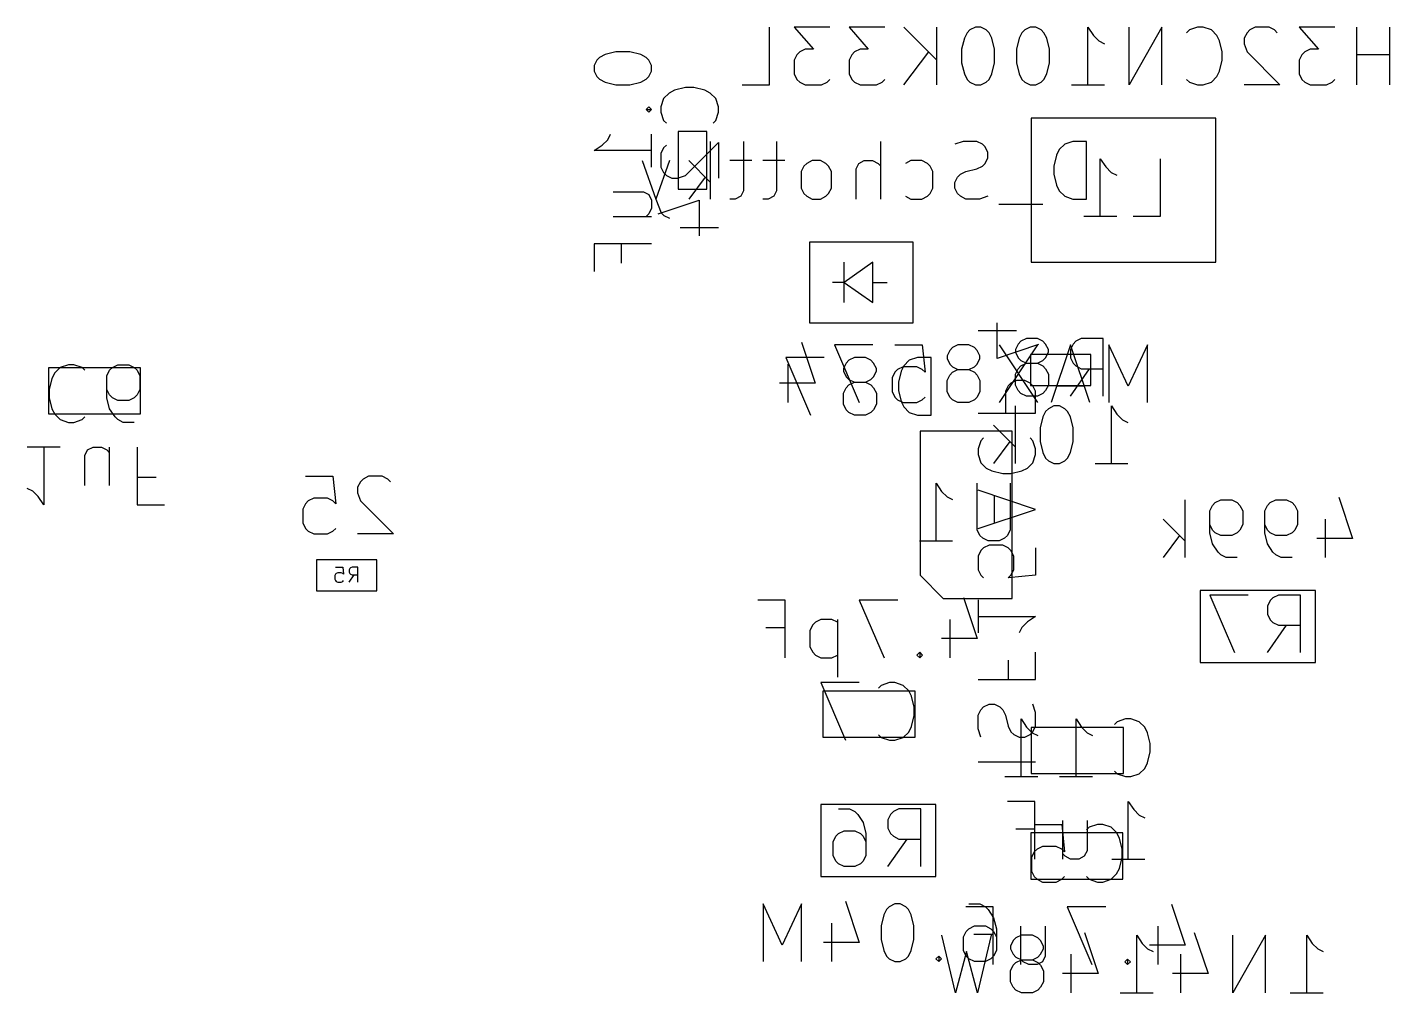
# Model space of a CAD drawing. Extents: x -29 to 358, y -109 to 38.
# Drawn here: x 316.46 to 340.1, y 16.36 to 33.11 of the extents above; entities that cross this region are included whole.
import ezdxf

# ---------------------------------------------------------------- set-up
doc = ezdxf.new("R2010")
doc.units = 0
doc.layers.add('BLACK', color=7, linetype='CONTINUOUS')

msp = doc.modelspace()

# ---------------------------------------------------------------- linework, layer by layer
at = {"layer": 'BLACK', "linetype": 'CONTINUOUS'}
for p, q in [((329.337, 32.1076), (329.337, 33.1076)), ((330.385, 33.1076), (329.766, 33.1076)), ((329.766, 33.1076), (330.099, 32.7267)), ((331.337, 33.1076), (330.718, 33.1076)), ((330.718, 33.1076), (331.051, 32.7267)), ((331.67, 33.1076), (332.242, 32.5362)), ((332.242, 32.1076), (332.242, 33.1076)), ((332.909, 33.1076), (332.813, 33.06)), ((333.004, 33.1076), (332.909, 33.1076)), ((333.099, 33.06), (333.004, 33.1076)), ((333.861, 33.1076), (333.766, 33.06)), ((333.956, 33.1076), (333.861, 33.1076)), ((334.051, 33.06), (333.956, 33.1076)), ((334.861, 32.1076), (334.861, 33.1076)), ((334.861, 33.1076), (334.956, 32.9648)), ((336.147, 33.1076), (335.575, 32.1076)), ((335.575, 32.1076), (335.575, 33.1076)), ((336.147, 32.1076), (336.147, 33.1076)), ((336.766, 33.1076), (336.623, 33.06)), ((336.861, 33.1076), (336.766, 33.1076)), ((337.004, 33.06), (336.861, 33.1076)), ((337.766, 33.1076), (337.67, 33.06)), ((338.004, 33.1076), (337.766, 33.1076)), ((338.099, 33.06), (338.004, 33.1076)), ((339.147, 33.1076), (338.528, 33.1076)), ((338.528, 33.1076), (338.861, 32.7267)), ((339.528, 32.1076), (339.528, 33.1076)), ((340.099, 32.1076), (340.099, 33.1076)), ((332.718, 32.9171), (332.67, 32.7267)), ((332.766, 33.0124), (332.718, 32.9171)), ((332.813, 33.06), (332.766, 33.0124)), ((333.147, 33.0124), (333.099, 33.06)), ((333.194, 32.9171), (333.147, 33.0124)), ((333.242, 32.7267), (333.194, 32.9171)), ((333.67, 32.9171), (333.623, 32.7267)), ((333.718, 33.0124), (333.67, 32.9171)), ((333.766, 33.06), (333.718, 33.0124)), ((334.099, 33.0124), (334.051, 33.06)), ((334.147, 32.9171), (334.099, 33.0124)), ((334.194, 32.7267), (334.147, 32.9171)), ((334.956, 32.9648), (335.051, 32.8695)), ((335.051, 32.8695), (335.147, 32.8219)), ((336.623, 33.06), (336.575, 33.0124)), ((337.099, 32.9648), (337.004, 33.06)), ((337.147, 32.8695), (337.099, 32.9648)), ((337.194, 32.679), (337.147, 32.8695)), ((337.623, 33.0124), (337.575, 32.9171)), ((337.575, 32.9171), (337.575, 32.8219)), ((337.67, 33.06), (337.623, 33.0124)), ((338.147, 33.0124), (338.099, 33.06)), ((326.483, 32.6333), (326.388, 32.5857)), ((326.673, 32.681), (326.483, 32.6333)), ((326.911, 32.681), (326.673, 32.681)), ((327.102, 32.6333), (326.911, 32.681)), ((327.197, 32.5857), (327.102, 32.6333)), ((329.813, 32.6314), (329.766, 32.5362)), ((329.861, 32.679), (329.813, 32.6314)), ((329.956, 32.7267), (329.861, 32.679)), ((330.099, 32.7267), (329.956, 32.7267)), ((330.766, 32.6314), (330.718, 32.5362)), ((330.813, 32.679), (330.766, 32.6314)), ((330.909, 32.7267), (330.813, 32.679)), ((331.051, 32.7267), (330.909, 32.7267)), ((331.67, 32.1076), (332.099, 32.679)), ((332.67, 32.7267), (332.67, 32.4886)), ((333.242, 32.4886), (333.242, 32.7267)), ((333.623, 32.7267), (333.623, 32.4886)), ((334.194, 32.4886), (334.194, 32.7267)), ((337.194, 32.5362), (337.194, 32.679)), ((337.575, 32.8219), (337.623, 32.679)), ((337.623, 32.679), (338.194, 32.1076)), ((338.575, 32.6314), (338.528, 32.5362)), ((338.623, 32.679), (338.575, 32.6314)), ((338.718, 32.7267), (338.623, 32.679)), ((338.861, 32.7267), (338.718, 32.7267)), ((340.099, 32.6314), (339.528, 32.6314)), ((326.34, 32.5381), (326.292, 32.4429)), ((326.292, 32.4429), (326.292, 32.3476)), ((326.388, 32.5857), (326.34, 32.5381)), ((327.245, 32.5381), (327.197, 32.5857)), ((327.292, 32.4429), (327.245, 32.5381)), ((327.292, 32.3476), (327.292, 32.4429)), ((329.766, 32.5362), (329.766, 32.2981)), ((330.718, 32.5362), (330.718, 32.2981)), ((332.67, 32.4886), (332.718, 32.2981)), ((333.194, 32.2981), (333.242, 32.4886)), ((333.623, 32.4886), (333.67, 32.2981)), ((334.147, 32.2981), (334.194, 32.4886)), ((337.147, 32.3457), (337.194, 32.5362)), ((338.528, 32.5362), (338.528, 32.2981)), ((326.292, 32.3476), (326.34, 32.2524)), ((326.34, 32.2524), (326.388, 32.2048)), ((326.388, 32.2048), (326.483, 32.1571)), ((326.483, 32.1571), (326.673, 32.1095)), ((326.911, 32.1095), (327.102, 32.1571)), ((327.102, 32.1571), (327.197, 32.2048)), ((327.197, 32.2048), (327.245, 32.2524)), ((327.245, 32.2524), (327.292, 32.3476)), ((329.766, 32.2981), (329.813, 32.2029)), ((329.813, 32.2029), (329.861, 32.1552)), ((329.861, 32.1552), (329.956, 32.1076)), ((330.242, 32.1076), (330.337, 32.1552)), ((330.337, 32.1552), (330.385, 32.2029)), ((330.718, 32.2981), (330.766, 32.2029)), ((330.766, 32.2029), (330.813, 32.1552)), ((330.813, 32.1552), (330.909, 32.1076)), ((331.194, 32.1076), (331.29, 32.1552)), ((331.29, 32.1552), (331.337, 32.2029)), ((332.718, 32.2981), (332.766, 32.2029)), ((332.766, 32.2029), (332.813, 32.1552)), ((332.813, 32.1552), (332.909, 32.1076)), ((333.004, 32.1076), (333.099, 32.1552)), ((333.099, 32.1552), (333.147, 32.2029)), ((333.147, 32.2029), (333.194, 32.2981)), ((333.67, 32.2981), (333.718, 32.2029)), ((333.718, 32.2029), (333.766, 32.1552)), ((333.766, 32.1552), (333.861, 32.1076)), ((333.956, 32.1076), (334.051, 32.1552)), ((334.051, 32.1552), (334.099, 32.2029)), ((334.099, 32.2029), (334.147, 32.2981)), ((336.575, 32.2029), (336.623, 32.1552)), ((336.623, 32.1552), (336.766, 32.1076)), ((336.861, 32.1076), (337.004, 32.1552)), ((337.004, 32.1552), (337.099, 32.2505)), ((337.099, 32.2505), (337.147, 32.3457)), ((338.528, 32.2981), (338.575, 32.2029)), ((338.575, 32.2029), (338.623, 32.1552)), ((338.623, 32.1552), (338.718, 32.1076)), ((339.004, 32.1076), (339.099, 32.1552)), ((339.099, 32.1552), (339.147, 32.2029)), ((326.673, 32.1095), (326.911, 32.1095)), ((327.595, 31.9667), (327.5, 31.8714)), ((327.69, 32.0143), (327.595, 31.9667)), ((327.881, 32.0619), (327.69, 32.0143)), ((328.024, 32.0619), (327.881, 32.0619)), ((328.214, 32.0143), (328.024, 32.0619)), ((328.31, 31.9667), (328.214, 32.0143)), ((328.405, 31.8714), (328.31, 31.9667)), ((328.861, 32.1076), (329.337, 32.1076)), ((329.956, 32.1076), (330.242, 32.1076)), ((330.909, 32.1076), (331.194, 32.1076)), ((332.909, 32.1076), (333.004, 32.1076)), ((333.861, 32.1076), (333.956, 32.1076)), ((334.575, 32.1076), (335.147, 32.1076)), ((336.766, 32.1076), (336.861, 32.1076)), ((338.194, 32.1076), (337.575, 32.1076)), ((338.718, 32.1076), (339.004, 32.1076)), ((327.245, 31.7286), (327.197, 31.681)), ((327.197, 31.681), (327.245, 31.6333)), ((327.197, 31.681), (327.292, 31.681)), ((327.292, 31.681), (327.245, 31.7286)), ((327.245, 31.6333), (327.292, 31.681)), ((327.5, 31.8714), (327.452, 31.7286)), ((327.452, 31.7286), (327.452, 31.6333)), ((328.452, 31.7286), (328.405, 31.8714)), ((328.452, 31.6333), (328.452, 31.7286)), ((327.452, 31.6333), (327.5, 31.4905)), ((327.5, 31.4905), (327.548, 31.4429)), ((328.357, 31.4429), (328.405, 31.4905)), ((328.405, 31.4905), (328.452, 31.6333)), ((337.08, 31.53), (333.88, 31.53)), ((333.88, 31.53), (333.88, 29.03)), ((337.08, 29.03), (337.08, 31.53)), ((326.53, 31.1571), (326.578, 31.2524)), ((327.292, 30.681), (327.292, 31.2524)), ((328.25, 31.3), (327.75, 31.3)), ((327.75, 31.3), (327.75, 30.3)), ((328.25, 30.3), (328.25, 31.3)), ((326.292, 30.9667), (326.435, 31.0619)), ((326.435, 31.0619), (326.53, 31.1571)), ((327.5, 31.0143), (327.452, 30.919)), ((327.548, 31.0619), (327.5, 31.0143)), ((327.881, 30.5381), (328.452, 31.1095)), ((328.316, 30.1276), (328.316, 31.1276)), ((328.452, 31.1095), (328.452, 30.4905)), ((328.887, 31.1276), (328.887, 30.2705)), ((329.459, 31.1276), (329.459, 30.2705)), ((331.268, 30.1276), (331.268, 31.1276)), ((332.697, 31.1276), (332.554, 31.08)), ((332.935, 31.1276), (332.697, 31.1276)), ((333.03, 31.08), (332.935, 31.1276)), ((333.078, 31.0324), (333.03, 31.08)), ((333.125, 30.9371), (333.078, 31.0324)), ((334.363, 30.9848), (334.316, 30.8895)), ((334.459, 31.08), (334.363, 30.9848)), ((334.601, 31.1276), (334.459, 31.08)), ((334.84, 31.1276), (334.601, 31.1276)), ((334.84, 30.1276), (334.84, 31.1276)), ((327.292, 30.9667), (326.292, 30.9667)), ((327.125, 30.7943), (327.363, 30.1276)), ((327.601, 30.7943), (327.363, 30.1276)), ((327.452, 30.919), (327.452, 30.681)), ((327.935, 30.7943), (328.316, 30.4133)), ((329.03, 30.7943), (328.649, 30.7943)), ((329.601, 30.7943), (329.22, 30.7943)), ((329.982, 30.7467), (329.935, 30.699)), ((330.078, 30.7943), (329.982, 30.7467)), ((330.22, 30.7943), (330.078, 30.7943)), ((330.316, 30.7467), (330.22, 30.7943)), ((330.363, 30.699), (330.316, 30.7467)), ((330.84, 30.6514), (330.887, 30.7467)), ((330.887, 30.7467), (330.982, 30.7943)), ((330.982, 30.7943), (331.125, 30.7943)), ((331.125, 30.7943), (331.22, 30.7467)), ((331.22, 30.7467), (331.268, 30.699)), ((331.792, 30.7943), (331.697, 30.7467)), ((331.982, 30.7943), (331.792, 30.7943)), ((332.078, 30.7467), (331.982, 30.7943)), ((332.125, 30.699), (332.078, 30.7467)), ((333.03, 30.699), (333.078, 30.7467)), ((333.078, 30.7467), (333.125, 30.8419)), ((333.125, 30.8419), (333.125, 30.9371)), ((334.316, 30.8895), (334.268, 30.699)), ((335.075, 29.8276), (335.075, 30.8276)), ((335.075, 30.8276), (335.17, 30.6848)), ((336.123, 29.8276), (336.123, 30.8276)), ((327.452, 30.681), (327.5, 30.5857)), ((327.5, 30.5857), (327.548, 30.5381)), ((327.548, 30.5381), (327.643, 30.4905)), ((327.738, 30.4905), (327.881, 30.5381)), ((328.22, 30.5086), (327.935, 30.1276)), ((329.935, 30.699), (329.887, 30.6038)), ((329.887, 30.6038), (329.887, 30.3181)), ((330.411, 30.6038), (330.363, 30.699)), ((330.411, 30.3181), (330.411, 30.6038)), ((330.84, 30.1276), (330.84, 30.6514)), ((332.173, 30.6038), (332.125, 30.699)), ((332.173, 30.3181), (332.173, 30.6038)), ((332.554, 30.4133), (332.601, 30.5086)), ((332.601, 30.5086), (332.649, 30.5562)), ((332.649, 30.5562), (332.744, 30.6038)), ((332.744, 30.6038), (332.935, 30.6514)), ((332.935, 30.6514), (333.03, 30.699)), ((334.268, 30.699), (334.268, 30.5562)), ((334.268, 30.5562), (334.316, 30.3657)), ((335.17, 30.6848), (335.266, 30.5895)), ((335.266, 30.5895), (335.361, 30.5419)), ((327.643, 30.4905), (327.738, 30.4905)), ((327.75, 30.3), (328.25, 30.3)), ((328.887, 30.2705), (328.84, 30.1752)), ((329.459, 30.2705), (329.411, 30.1752)), ((329.887, 30.3181), (329.935, 30.2229)), ((330.363, 30.2229), (330.411, 30.3181)), ((332.125, 30.2229), (332.173, 30.3181)), ((332.554, 30.3181), (332.554, 30.4133)), ((332.601, 30.2229), (332.554, 30.3181)), ((334.316, 30.3657), (334.363, 30.2705)), ((334.363, 30.2705), (334.459, 30.1752)), ((326.626, 30.2524), (327.15, 30.2524)), ((327.15, 30.2524), (327.245, 30.2048)), ((327.245, 30.2048), (327.292, 30.1095)), ((327.292, 30.1095), (327.292, 29.9667)), ((327.363, 30.1276), (327.459, 29.8895)), ((327.405, 29.8714), (328.119, 30.1095)), ((328.119, 30.1095), (328.119, 29.4905)), ((328.744, 30.1276), (328.649, 30.1276)), ((328.84, 30.1752), (328.744, 30.1276)), ((329.316, 30.1276), (329.22, 30.1276)), ((329.411, 30.1752), (329.316, 30.1276)), ((329.935, 30.2229), (329.982, 30.1752)), ((329.982, 30.1752), (330.078, 30.1276)), ((330.078, 30.1276), (330.22, 30.1276)), ((330.22, 30.1276), (330.316, 30.1752)), ((330.316, 30.1752), (330.363, 30.2229)), ((331.697, 30.1752), (331.792, 30.1276)), ((331.792, 30.1276), (331.982, 30.1276)), ((331.982, 30.1276), (332.078, 30.1752)), ((332.078, 30.1752), (332.125, 30.2229)), ((332.649, 30.1752), (332.601, 30.2229)), ((332.744, 30.1276), (332.649, 30.1752)), ((332.982, 30.1276), (332.744, 30.1276)), ((333.125, 30.1752), (332.982, 30.1276)), ((334.078, 30.0324), (333.316, 30.0324)), ((334.459, 30.1752), (334.601, 30.1276)), ((334.601, 30.1276), (334.84, 30.1276)), ((326.626, 29.8238), (327.292, 29.8238)), ((327.245, 29.8714), (327.197, 29.8238)), ((327.292, 29.9667), (327.245, 29.8714)), ((327.459, 29.8895), (327.506, 29.8419)), ((327.506, 29.8419), (327.601, 29.7943)), ((334.79, 29.8276), (335.361, 29.8276)), ((335.647, 29.8276), (336.123, 29.8276)), ((327.786, 29.6333), (328.452, 29.6333)), ((327.292, 29.3476), (326.292, 29.3476)), ((326.292, 29.3476), (326.292, 28.8714)), ((326.769, 29.0143), (326.769, 29.3476)), ((331.83, 29.38), (330.03, 29.38)), ((330.03, 29.38), (330.03, 27.98)), ((331.83, 27.98), (331.83, 29.38)), ((331.13, 29.03), (330.63, 28.68)), ((330.63, 28.33), (330.63, 29.03)), ((331.13, 28.33), (331.13, 29.03)), ((333.88, 29.03), (337.08, 29.03)), ((330.63, 28.68), (330.43, 28.68)), ((330.63, 28.68), (331.13, 28.33)), ((331.13, 28.68), (331.38, 28.68)), ((330.03, 27.98), (331.83, 27.98)), ((333.288, 27.3631), (333.288, 27.9821)), ((333.622, 27.8393), (332.955, 27.8393)), ((333.7, 27.66), (333.652, 27.6124)), ((333.795, 27.7076), (333.7, 27.66)), ((333.985, 27.7076), (333.795, 27.7076)), ((334.08, 27.66), (333.985, 27.7076)), ((334.128, 27.6124), (334.08, 27.66)), ((334.652, 27.66), (334.604, 27.6124)), ((334.747, 27.7076), (334.652, 27.66)), ((335.128, 27.7076), (334.747, 27.7076)), ((335.128, 26.7076), (335.128, 27.7076)), ((329.893, 27.6452), (330.131, 26.931)), ((331.131, 27.5976), (330.464, 27.5976)), ((330.464, 27.5976), (330.893, 26.5976)), ((331.512, 27.5976), (331.988, 27.5976)), ((331.988, 27.5976), (332.036, 27.1214)), ((332.464, 27.5024), (332.417, 27.4071)), ((332.512, 27.55), (332.464, 27.5024)), ((332.607, 27.5976), (332.512, 27.55)), ((332.798, 27.5976), (332.607, 27.5976)), ((332.893, 27.55), (332.798, 27.5976)), ((332.94, 27.5024), (332.893, 27.55)), ((332.988, 27.4071), (332.94, 27.5024)), ((334.003, 27.6012), (333.288, 27.3631)), ((333.988, 27.5976), (333.321, 26.5976)), ((333.321, 27.5976), (333.988, 26.5976)), ((333.652, 27.6124), (333.604, 27.5171)), ((333.604, 27.5171), (333.604, 27.4695)), ((333.604, 27.4695), (333.652, 27.3743)), ((333.865, 27.43), (333.865, 26.89)), ((334.915, 27.43), (333.865, 27.43)), ((334.176, 27.5171), (334.128, 27.6124)), ((334.128, 27.3743), (334.176, 27.4695)), ((334.176, 27.4695), (334.176, 27.5171)), ((334.56, 27.5976), (334.226, 26.5976)), ((334.604, 27.6124), (334.557, 27.5171)), ((334.557, 27.5171), (334.557, 27.3743)), ((334.893, 26.5976), (334.56, 27.5976)), ((334.915, 26.89), (334.915, 27.43)), ((335.56, 26.8833), (335.226, 27.5976)), ((335.226, 27.5976), (335.226, 26.5976)), ((335.893, 27.5976), (335.56, 26.8833)), ((335.893, 26.5976), (335.893, 27.5976)), ((318.425, 27.2), (316.825, 27.2)), ((316.825, 27.2), (316.825, 26.4)), ((317.03, 27.2048), (316.935, 27.1095)), ((317.173, 27.2524), (317.03, 27.2048)), ((317.268, 27.2524), (317.173, 27.2524)), ((317.411, 27.2048), (317.268, 27.2524)), ((317.458, 27.1571), (317.411, 27.2048)), ((317.887, 27.1571), (317.935, 27.2048)), ((317.935, 27.2048), (318.03, 27.2524)), ((318.03, 27.2524), (318.22, 27.2524)), ((318.22, 27.2524), (318.315, 27.2048)), ((318.315, 27.2048), (318.363, 27.1571)), ((318.425, 26.4), (318.425, 27.2)), ((330.287, 27.3776), (329.62, 27.3776)), ((329.62, 27.3776), (330.049, 26.3776)), ((329.655, 27.2643), (329.655, 26.5976)), ((330.668, 27.2824), (330.62, 27.1871)), ((330.716, 27.33), (330.668, 27.2824)), ((330.811, 27.3776), (330.716, 27.33)), ((331.001, 27.3776), (330.811, 27.3776)), ((331.097, 27.33), (331.001, 27.3776)), ((331.144, 27.2824), (331.097, 27.33)), ((331.192, 27.1871), (331.144, 27.2824)), ((331.655, 27.2167), (331.56, 27.169)), ((331.668, 27.2348), (331.62, 27.1395)), ((331.893, 27.2167), (331.655, 27.2167)), ((331.763, 27.33), (331.668, 27.2348)), ((331.906, 27.3776), (331.763, 27.33)), ((331.988, 27.169), (331.893, 27.2167)), ((332.144, 27.3776), (331.906, 27.3776)), ((332.144, 26.3776), (332.144, 27.3776)), ((332.417, 27.4071), (332.417, 27.3595)), ((332.417, 27.3595), (332.464, 27.2643)), ((332.464, 27.2643), (332.512, 27.2167)), ((332.512, 27.2167), (332.607, 27.169)), ((332.798, 27.169), (332.893, 27.2167)), ((332.893, 27.2167), (332.94, 27.2643)), ((332.94, 27.2643), (332.988, 27.3595)), ((332.988, 27.3595), (332.988, 27.4071)), ((333.652, 27.3743), (333.7, 27.3267)), ((333.652, 27.1838), (333.7, 27.2314)), ((333.7, 27.3267), (333.795, 27.279)), ((333.7, 27.2314), (333.795, 27.279)), ((333.795, 27.279), (333.985, 27.279)), ((333.985, 27.279), (334.08, 27.3267)), ((333.985, 27.279), (334.08, 27.2314)), ((334.08, 27.3267), (334.128, 27.3743)), ((334.08, 27.2314), (334.128, 27.1838)), ((334.557, 27.3743), (334.604, 27.279)), ((334.604, 27.279), (334.652, 27.2314)), ((334.652, 27.2314), (334.747, 27.1838)), ((316.887, 27.0143), (316.839, 26.8238)), ((316.935, 27.1095), (316.887, 27.0143)), ((317.839, 27.0619), (317.887, 27.1571)), ((317.839, 26.681), (317.839, 27.0619)), ((318.363, 27.1571), (318.411, 27.0619)), ((318.411, 27.0619), (318.411, 26.8238)), ((330.62, 27.1871), (330.62, 27.1395)), ((330.62, 27.1395), (330.668, 27.0443)), ((330.668, 27.0443), (330.716, 26.9967)), ((330.716, 26.9967), (330.811, 26.949)), ((331.001, 26.949), (331.097, 26.9967)), ((331.097, 26.9967), (331.144, 27.0443)), ((331.144, 27.0443), (331.192, 27.1395)), ((331.192, 27.1395), (331.192, 27.1871)), ((331.512, 27.1214), (331.464, 27.0262)), ((331.464, 27.0262), (331.464, 26.7881)), ((331.56, 27.169), (331.512, 27.1214)), ((331.62, 27.1395), (331.573, 26.949)), ((332.036, 27.1214), (331.988, 27.169)), ((332.417, 26.9786), (332.464, 27.0738)), ((332.417, 26.7881), (332.417, 26.9786)), ((332.464, 27.0738), (332.512, 27.1214)), ((332.512, 27.1214), (332.607, 27.169)), ((332.607, 27.169), (332.798, 27.169)), ((332.798, 27.169), (332.893, 27.1214)), ((332.893, 27.1214), (332.94, 27.0738)), ((332.94, 27.0738), (332.988, 26.9786)), ((332.988, 26.9786), (332.988, 26.7881)), ((333.622, 26.9821), (333.527, 26.9345)), ((333.604, 27.0886), (333.652, 27.1838)), ((333.604, 26.8981), (333.604, 27.0886)), ((333.765, 26.9821), (333.622, 26.9821)), ((333.86, 26.9345), (333.765, 26.9821)), ((334.128, 27.1838), (334.176, 27.0886)), ((334.176, 27.0886), (334.176, 26.8981)), ((334.557, 26.7076), (334.89, 27.1838)), ((334.747, 27.1838), (335.128, 27.1838)), ((316.839, 26.8238), (316.839, 26.681)), ((317.887, 26.7286), (317.839, 26.8238)), ((317.935, 26.681), (317.887, 26.7286)), ((318.363, 26.7286), (318.315, 26.681)), ((318.411, 26.8238), (318.363, 26.7286)), ((330.131, 26.931), (329.512, 26.931)), ((330.62, 26.7586), (330.668, 26.8538)), ((330.62, 26.5681), (330.62, 26.7586)), ((330.668, 26.8538), (330.716, 26.9014)), ((330.716, 26.9014), (330.811, 26.949)), ((330.811, 26.949), (331.001, 26.949)), ((331.001, 26.949), (331.097, 26.9014)), ((331.097, 26.9014), (331.144, 26.8538)), ((331.144, 26.8538), (331.192, 26.7586)), ((331.192, 26.7586), (331.192, 26.5681)), ((331.464, 26.7881), (331.512, 26.6929)), ((331.573, 26.949), (331.573, 26.8062)), ((331.573, 26.8062), (331.62, 26.6157)), ((332.464, 26.6929), (332.417, 26.7881)), ((332.988, 26.7881), (332.94, 26.6929)), ((333.479, 26.8869), (333.431, 26.7917)), ((333.431, 26.7917), (333.431, 26.4107)), ((333.527, 26.9345), (333.479, 26.8869)), ((333.652, 26.8029), (333.604, 26.8981)), ((333.7, 26.7552), (333.652, 26.8029)), ((333.795, 26.7076), (333.7, 26.7552)), ((333.907, 26.8869), (333.86, 26.9345)), ((333.865, 26.89), (334.915, 26.89)), ((333.955, 26.7917), (333.907, 26.8869)), ((333.955, 26.4107), (333.955, 26.7917)), ((334.08, 26.7552), (333.985, 26.7076)), ((334.128, 26.8029), (334.08, 26.7552)), ((334.176, 26.8981), (334.128, 26.8029)), ((334.798, 26.8833), (334.321, 26.8833)), ((316.839, 26.681), (316.887, 26.4905)), ((316.887, 26.4905), (316.935, 26.3952)), ((317.887, 26.4905), (317.839, 26.681)), ((317.982, 26.3476), (317.887, 26.4905)), ((318.03, 26.6333), (317.935, 26.681)), ((318.22, 26.6333), (318.03, 26.6333)), ((318.315, 26.681), (318.22, 26.6333)), ((330.668, 26.4729), (330.62, 26.5681)), ((331.192, 26.5681), (331.144, 26.4729)), ((331.512, 26.6929), (331.56, 26.6452)), ((331.56, 26.6452), (331.655, 26.5976)), ((331.62, 26.6157), (331.668, 26.5205)), ((331.655, 26.5976), (331.893, 26.5976)), ((331.668, 26.5205), (331.763, 26.4252)), ((331.893, 26.5976), (331.988, 26.6452)), ((331.988, 26.6452), (332.036, 26.6929)), ((332.512, 26.6452), (332.464, 26.6929)), ((332.607, 26.5976), (332.512, 26.6452)), ((332.798, 26.5976), (332.607, 26.5976)), ((332.893, 26.6452), (332.798, 26.5976)), ((332.94, 26.6929), (332.893, 26.6452)), ((333.604, 25.5376), (333.604, 26.5376)), ((333.985, 26.7076), (333.795, 26.7076)), ((334.176, 26.49), (334.128, 26.4424)), ((334.271, 26.5376), (334.176, 26.49)), ((334.366, 26.5376), (334.271, 26.5376)), ((334.461, 26.49), (334.366, 26.5376)), ((334.509, 26.4424), (334.461, 26.49)), ((335.271, 25.5376), (335.271, 26.5376)), ((335.271, 26.5376), (335.366, 26.3948)), ((316.825, 26.4), (318.425, 26.4)), ((316.935, 26.3952), (317.03, 26.3)), ((317.03, 26.3), (317.173, 26.2524)), ((317.173, 26.2524), (317.268, 26.2524)), ((317.268, 26.2524), (317.411, 26.3)), ((317.411, 26.3), (317.458, 26.3476)), ((318.03, 26.3), (317.982, 26.3476)), ((318.125, 26.2524), (318.03, 26.3)), ((318.315, 26.2524), (318.125, 26.2524)), ((330.716, 26.4252), (330.668, 26.4729)), ((330.811, 26.3776), (330.716, 26.4252)), ((331.001, 26.3776), (330.811, 26.3776)), ((331.097, 26.4252), (331.001, 26.3776)), ((331.144, 26.4729), (331.097, 26.4252)), ((331.763, 26.4252), (331.906, 26.3776)), ((331.906, 26.3776), (332.144, 26.3776)), ((332.955, 26.4107), (333.955, 26.4107)), ((334.08, 26.3471), (334.033, 26.1567)), ((334.128, 26.4424), (334.08, 26.3471)), ((334.557, 26.3471), (334.509, 26.4424)), ((334.604, 26.1567), (334.557, 26.3471)), ((335.366, 26.3948), (335.461, 26.2995)), ((335.461, 26.2995), (335.557, 26.2519)), ((333.55, 26.1), (331.95, 26.1)), ((331.95, 26.1), (331.95, 23.6)), ((333.223, 26.2043), (333.604, 25.8233)), ((333.55, 23.2), (333.55, 26.1)), ((334.033, 26.1567), (334.033, 25.9186)), ((334.604, 25.9186), (334.604, 26.1567)), ((317.03, 25.8224), (316.458, 25.8224)), ((316.744, 25.8224), (316.744, 24.8224)), ((317.458, 25.6795), (317.506, 25.7748)), ((317.506, 25.7748), (317.601, 25.8224)), ((317.601, 25.8224), (317.744, 25.8224)), ((317.744, 25.8224), (317.839, 25.7748)), ((317.839, 25.7748), (317.887, 25.7271)), ((317.887, 25.1557), (317.887, 25.8224)), ((318.363, 25.8224), (318.363, 24.8224)), ((333.003, 25.9345), (332.955, 25.7917)), ((332.955, 25.7917), (332.955, 25.6964)), ((333.05, 25.9821), (333.003, 25.9345)), ((333.509, 25.9186), (333.223, 25.5376)), ((333.907, 25.9345), (333.86, 25.9821)), ((333.955, 25.7917), (333.907, 25.9345)), ((333.955, 25.6964), (333.955, 25.7917)), ((334.033, 25.9186), (334.08, 25.7281)), ((334.557, 25.7281), (334.604, 25.9186)), ((317.458, 25.1557), (317.458, 25.6795)), ((332.955, 25.6964), (333.003, 25.5536)), ((333.003, 25.5536), (333.098, 25.4583)), ((333.812, 25.4583), (333.907, 25.5536)), ((333.907, 25.5536), (333.955, 25.6964)), ((334.08, 25.7281), (334.128, 25.6329)), ((334.128, 25.6329), (334.176, 25.5852)), ((334.176, 25.5852), (334.271, 25.5376)), ((334.271, 25.5376), (334.366, 25.5376)), ((334.366, 25.5376), (334.461, 25.5852)), ((334.461, 25.5852), (334.509, 25.6329)), ((334.509, 25.6329), (334.557, 25.7281)), ((334.985, 25.5376), (335.557, 25.5376)), ((318.696, 25.2986), (318.363, 25.2986)), ((321.286, 25.3176), (321.762, 25.3176)), ((321.762, 25.3176), (321.81, 24.8414)), ((322.381, 25.3176), (322.286, 25.27)), ((322.619, 25.3176), (322.381, 25.3176)), ((322.714, 25.27), (322.619, 25.3176)), ((333.098, 25.4583), (333.193, 25.4107)), ((333.193, 25.4107), (333.384, 25.3631)), ((333.384, 25.3631), (333.527, 25.3631)), ((333.527, 25.3631), (333.717, 25.4107)), ((333.717, 25.4107), (333.812, 25.4583)), ((316.554, 25.0605), (316.458, 25.1081)), ((316.649, 24.9652), (316.554, 25.0605)), ((322.238, 25.2224), (322.19, 25.1271)), ((322.19, 25.1271), (322.19, 25.0319)), ((322.286, 25.27), (322.238, 25.2224)), ((322.762, 25.2224), (322.714, 25.27)), ((332.226, 24.1976), (332.226, 25.1976)), ((332.226, 25.1976), (332.321, 25.0548)), ((332.94, 24.3881), (332.94, 25.1976)), ((333.955, 24.744), (332.955, 25.0774)), ((333.512, 25.1976), (333.512, 24.3881)), ((316.744, 24.8224), (316.649, 24.9652)), ((321.286, 24.8414), (321.238, 24.7462)), ((321.333, 24.889), (321.286, 24.8414)), ((321.429, 24.9367), (321.333, 24.889)), ((321.667, 24.9367), (321.429, 24.9367)), ((321.762, 24.889), (321.667, 24.9367)), ((321.81, 24.8414), (321.762, 24.889)), ((322.19, 25.0319), (322.238, 24.889)), ((322.238, 24.889), (322.81, 24.3176)), ((332.321, 25.0548), (332.417, 24.9595)), ((332.417, 24.9595), (332.512, 24.9119)), ((333.241, 24.506), (333.241, 24.9821)), ((336.548, 23.9076), (336.548, 24.9076)), ((337.024, 24.8124), (337.072, 24.86)), ((337.072, 24.86), (337.167, 24.9076)), ((337.167, 24.9076), (337.358, 24.9076)), ((337.358, 24.9076), (337.453, 24.86)), ((337.453, 24.86), (337.5, 24.8124)), ((337.977, 24.8124), (338.024, 24.86)), ((338.024, 24.86), (338.12, 24.9076)), ((338.12, 24.9076), (338.31, 24.9076)), ((338.31, 24.9076), (338.405, 24.86)), ((338.405, 24.86), (338.453, 24.8124)), ((339.215, 24.9552), (339.453, 24.241)), ((318.363, 24.8224), (318.839, 24.8224)), ((321.238, 24.7462), (321.238, 24.5081)), ((332.955, 24.4107), (333.955, 24.744)), ((336.977, 24.7171), (337.024, 24.8124)), ((336.977, 24.3362), (336.977, 24.7171)), ((337.5, 24.8124), (337.548, 24.7171)), ((337.548, 24.7171), (337.548, 24.479)), ((337.929, 24.7171), (337.977, 24.8124)), ((337.929, 24.3362), (337.929, 24.7171)), ((338.453, 24.8124), (338.5, 24.7171)), ((338.5, 24.7171), (338.5, 24.479)), ((321.238, 24.5081), (321.286, 24.4129)), ((321.286, 24.4129), (321.333, 24.3652)), ((321.333, 24.3652), (321.429, 24.3176)), ((321.667, 24.3176), (321.762, 24.3652)), ((321.762, 24.3652), (321.81, 24.4129)), ((332.988, 24.2929), (332.94, 24.3881)), ((333.512, 24.3881), (333.464, 24.2929)), ((336.167, 24.5743), (336.548, 24.1933)), ((337.024, 24.3838), (336.977, 24.479)), ((337.072, 24.3362), (337.024, 24.3838)), ((337.5, 24.3838), (337.453, 24.3362)), ((337.548, 24.479), (337.5, 24.3838)), ((337.977, 24.3838), (337.929, 24.479)), ((338.024, 24.3362), (337.977, 24.3838)), ((338.453, 24.3838), (338.405, 24.3362)), ((338.5, 24.479), (338.453, 24.3838)), ((338.977, 24.5743), (338.977, 23.9076)), ((321.429, 24.3176), (321.667, 24.3176)), ((322.81, 24.3176), (322.19, 24.3176)), ((331.94, 24.1976), (332.512, 24.1976)), ((333.036, 24.2452), (332.988, 24.2929)), ((333.131, 24.1976), (333.036, 24.2452)), ((333.146, 24.125), (333.05, 24.0774)), ((333.321, 24.1976), (333.131, 24.1976)), ((333.384, 24.125), (333.146, 24.125)), ((333.417, 24.2452), (333.321, 24.1976)), ((333.479, 24.0774), (333.384, 24.125)), ((333.464, 24.2929), (333.417, 24.2452)), ((336.453, 24.2886), (336.167, 23.9076)), ((337.024, 24.1457), (336.977, 24.3362)), ((337.12, 24.0029), (337.024, 24.1457)), ((337.167, 24.2886), (337.072, 24.3362)), ((337.358, 24.2886), (337.167, 24.2886)), ((337.453, 24.3362), (337.358, 24.2886)), ((337.977, 24.1457), (337.929, 24.3362)), ((338.072, 24.0029), (337.977, 24.1457)), ((338.12, 24.2886), (338.024, 24.3362)), ((338.31, 24.2886), (338.12, 24.2886)), ((338.405, 24.3362), (338.31, 24.2886)), ((339.453, 24.241), (338.834, 24.241)), ((333.003, 24.0298), (332.955, 23.9345)), ((332.955, 23.9345), (332.955, 23.6964)), ((333.05, 24.0774), (333.003, 24.0298)), ((333.527, 24.0298), (333.479, 24.0774)), ((333.574, 23.9345), (333.527, 24.0298)), ((333.574, 23.6964), (333.574, 23.9345)), ((333.955, 24.0774), (333.955, 23.6012)), ((337.167, 23.9552), (337.12, 24.0029)), ((337.262, 23.9076), (337.167, 23.9552)), ((337.453, 23.9076), (337.262, 23.9076)), ((338.12, 23.9552), (338.072, 24.0029)), ((338.215, 23.9076), (338.12, 23.9552)), ((338.405, 23.9076), (338.215, 23.9076)), ((322.525, 23.87), (321.475, 23.87)), ((321.475, 23.87), (321.475, 23.33)), ((321.808, 23.7424), (321.932, 23.7424)), ((321.845, 23.6433), (321.82, 23.631)), ((321.907, 23.6433), (321.845, 23.6433)), ((321.932, 23.631), (321.907, 23.6433)), ((321.932, 23.7424), (321.944, 23.6186)), ((322.056, 23.7176), (322.043, 23.6929)), ((322.043, 23.6929), (322.043, 23.6557)), ((322.043, 23.6557), (322.056, 23.631)), ((322.068, 23.73), (322.056, 23.7176)), ((322.093, 23.7424), (322.068, 23.73)), ((322.192, 23.7424), (322.093, 23.7424)), ((322.192, 23.4824), (322.192, 23.7424)), ((322.525, 23.33), (322.525, 23.87)), ((332.955, 23.6964), (333.003, 23.6012)), ((333.527, 23.6012), (333.574, 23.6964)), ((321.808, 23.6186), (321.796, 23.5938)), ((321.796, 23.5938), (321.796, 23.5319)), ((321.796, 23.5319), (321.808, 23.5071)), ((321.82, 23.631), (321.808, 23.6186)), ((321.808, 23.5071), (321.82, 23.4948)), ((321.82, 23.4948), (321.845, 23.4824)), ((321.845, 23.4824), (321.907, 23.4824)), ((321.907, 23.4824), (321.932, 23.4948)), ((321.944, 23.6186), (321.932, 23.631)), ((321.932, 23.4948), (321.944, 23.5071)), ((322.043, 23.4824), (322.13, 23.6062)), ((322.056, 23.631), (322.068, 23.6186)), ((322.068, 23.6186), (322.093, 23.6062)), ((322.093, 23.6062), (322.192, 23.6062)), ((331.95, 23.6), (332.35, 23.2)), ((333.003, 23.6012), (333.05, 23.5536)), ((333.955, 23.6012), (333.479, 23.5536)), ((333.479, 23.5536), (333.527, 23.6012)), ((321.475, 23.33), (322.525, 23.33)), ((332.35, 23.2), (333.55, 23.2)), ((332.705, 23.2157), (332.943, 22.5015)), ((332.955, 23.1726), (332.955, 22.6012)), ((338.81, 23.335), (336.81, 23.335)), ((336.81, 23.335), (336.81, 22.085)), ((337.643, 23.2576), (336.977, 23.2576)), ((336.977, 23.2576), (337.405, 22.2576)), ((338.072, 23.21), (338.024, 23.1624)), ((338.167, 23.2576), (338.072, 23.21)), ((338.548, 23.2576), (338.167, 23.2576)), ((338.548, 22.2576), (338.548, 23.2576)), ((338.81, 22.085), (338.81, 23.335)), ((329.609, 23.1681), (329.133, 23.1681)), ((329.609, 22.1681), (329.609, 23.1681)), ((331.562, 23.1681), (330.895, 23.1681)), ((330.895, 23.1681), (331.324, 22.1681)), ((338.024, 23.1624), (337.977, 23.0671)), ((337.977, 23.0671), (337.977, 22.9243)), ((330.086, 22.7396), (330.038, 22.6443)), ((330.133, 22.7872), (330.086, 22.7396)), ((330.228, 22.8348), (330.133, 22.7872)), ((330.419, 22.8348), (330.228, 22.8348)), ((330.514, 22.7872), (330.419, 22.8348)), ((330.514, 22.8348), (330.514, 21.8348)), ((332.466, 22.8348), (332.466, 22.1681)), ((332.955, 22.8869), (333.955, 22.8869)), ((333.717, 22.6964), (333.669, 22.6012)), ((333.812, 22.7917), (333.717, 22.6964)), ((333.955, 22.8869), (333.812, 22.7917)), ((337.977, 22.9243), (338.024, 22.829)), ((337.977, 22.2576), (338.31, 22.7338)), ((338.024, 22.829), (338.072, 22.7814)), ((338.072, 22.7814), (338.167, 22.7338)), ((338.167, 22.7338), (338.548, 22.7338)), ((329.276, 22.6919), (329.609, 22.6919)), ((330.038, 22.6443), (330.038, 22.3586)), ((332.943, 22.5015), (332.324, 22.5015)), ((330.038, 22.3586), (330.086, 22.2634)), ((330.086, 22.2634), (330.133, 22.2157)), ((331.943, 22.2634), (331.895, 22.2157)), ((331.99, 22.2157), (331.943, 22.2634)), ((331.943, 22.2634), (331.943, 22.1681)), ((333.955, 21.7917), (333.955, 22.2679)), ((330.133, 22.2157), (330.228, 22.1681)), ((330.228, 22.1681), (330.419, 22.1681)), ((330.419, 22.1681), (330.514, 22.2157)), ((331.895, 22.2157), (331.943, 22.1681)), ((331.943, 22.1681), (331.99, 22.2157)), ((333.479, 22.125), (333.479, 21.7917)), ((336.81, 22.085), (338.81, 22.085)), ((332.955, 21.7917), (333.955, 21.7917)), ((330.895, 21.7381), (330.228, 21.7381)), ((330.228, 21.7381), (330.657, 20.7381)), ((331.862, 21.5905), (330.262, 21.5905)), ((330.262, 21.5905), (330.262, 20.7905)), ((331.276, 21.6905), (331.228, 21.6429)), ((331.419, 21.7381), (331.276, 21.6905)), ((331.514, 21.7381), (331.419, 21.7381)), ((331.657, 21.6905), (331.514, 21.7381)), ((331.752, 21.5953), (331.657, 21.6905)), ((331.8, 21.5), (331.752, 21.5953)), ((331.862, 20.7905), (331.862, 21.5905)), ((331.847, 21.3096), (331.8, 21.5)), ((331.847, 21.1667), (331.847, 21.3096)), ((333.003, 21.2679), (333.05, 21.3155)), ((333.05, 21.3155), (333.146, 21.3631)), ((333.146, 21.3631), (333.241, 21.3631)), ((333.241, 21.3631), (333.336, 21.3155)), ((333.336, 21.3155), (333.384, 21.2679)), ((333.955, 21.2202), (333.907, 21.3631)), ((331.8, 20.9762), (331.847, 21.1667)), ((332.955, 21.1726), (333.003, 21.2679)), ((332.955, 20.9345), (332.955, 21.1726)), ((333.384, 21.2679), (333.431, 21.1726)), ((333.431, 21.1726), (333.479, 20.9821)), ((333.704, 20.1076), (333.704, 21.1076)), ((333.704, 21.1076), (333.799, 20.9648)), ((333.955, 20.9821), (333.955, 21.2202)), ((334.656, 20.1076), (334.656, 21.1076)), ((334.656, 21.1076), (334.751, 20.9648)), ((335.37, 21.06), (335.323, 21.0124)), ((335.513, 21.1076), (335.37, 21.06)), ((335.609, 21.1076), (335.513, 21.1076)), ((335.751, 21.06), (335.609, 21.1076)), ((335.847, 20.9648), (335.751, 21.06)), ((331.228, 20.8334), (331.276, 20.7857)), ((331.657, 20.7857), (331.752, 20.881)), ((331.752, 20.881), (331.8, 20.9762)), ((333.003, 20.7917), (332.955, 20.9345)), ((333.479, 20.9821), (333.527, 20.8869)), ((333.527, 20.8869), (333.574, 20.8393)), ((333.574, 20.8393), (333.669, 20.7917)), ((333.765, 20.7917), (333.86, 20.8393)), ((333.799, 20.9648), (333.894, 20.8695)), ((333.86, 20.8393), (333.907, 20.8869)), ((333.88, 20.96), (333.88, 20.16)), ((335.48, 20.96), (333.88, 20.96)), ((333.894, 20.8695), (333.99, 20.8219)), ((333.907, 20.8869), (333.955, 20.9821)), ((334.751, 20.9648), (334.847, 20.8695)), ((334.847, 20.8695), (334.942, 20.8219)), ((335.48, 20.16), (335.48, 20.96)), ((335.894, 20.8695), (335.847, 20.9648)), ((335.942, 20.679), (335.894, 20.8695)), ((330.262, 20.7905), (331.862, 20.7905)), ((331.276, 20.7857), (331.419, 20.7381)), ((331.419, 20.7381), (331.514, 20.7381)), ((331.514, 20.7381), (331.657, 20.7857)), ((333.669, 20.7917), (333.765, 20.7917)), ((335.942, 20.5362), (335.942, 20.679)), ((332.955, 20.3631), (333.955, 20.3631)), ((335.847, 20.2505), (335.894, 20.3457)), ((335.894, 20.3457), (335.942, 20.5362)), ((333.418, 20.1076), (333.99, 20.1076)), ((333.88, 20.16), (335.48, 20.16)), ((334.37, 20.1076), (334.942, 20.1076)), ((335.323, 20.2029), (335.37, 20.1552)), ((335.37, 20.1552), (335.513, 20.1076)), ((335.513, 20.1076), (335.609, 20.1076)), ((335.609, 20.1076), (335.751, 20.1552)), ((335.751, 20.1552), (335.847, 20.2505)), ((330.225, 19.625), (330.225, 18.375)), ((332.225, 19.625), (330.225, 19.625)), ((332.225, 18.375), (332.225, 19.625)), ((333.942, 19.6776), (333.466, 19.6776)), ((333.942, 18.6776), (333.942, 19.6776)), ((335.561, 18.6776), (335.561, 19.6776)), ((335.561, 19.6776), (335.656, 19.5348)), ((330.535, 19.5476), (330.725, 19.5476)), ((330.725, 19.5476), (330.82, 19.5)), ((330.82, 19.5), (330.868, 19.4524)), ((330.868, 19.4524), (330.963, 19.3095)), ((331.439, 19.4524), (331.392, 19.3571)), ((331.487, 19.5), (331.439, 19.4524)), ((331.582, 19.5476), (331.487, 19.5)), ((331.963, 19.5476), (331.582, 19.5476)), ((331.963, 18.5476), (331.963, 19.5476)), ((335.656, 19.5348), (335.751, 19.4395)), ((335.751, 19.4395), (335.847, 19.3919)), ((330.535, 19.119), (330.63, 19.1667)), ((330.63, 19.1667), (330.82, 19.1667)), ((330.82, 19.1667), (330.915, 19.119)), ((330.963, 19.3095), (331.011, 19.119)), ((331.392, 19.3571), (331.392, 19.2143)), ((331.392, 19.2143), (331.439, 19.119)), ((333.609, 19.2014), (333.942, 19.2014)), ((333.932, 19.2776), (334.408, 19.2776)), ((334.408, 19.2776), (334.456, 18.8014)), ((334.418, 19.3443), (334.418, 18.6776)), ((334.884, 19.23), (334.837, 19.1824)), ((334.847, 19.3443), (334.847, 18.8205)), ((335.027, 19.2776), (334.884, 19.23)), ((335.122, 19.2776), (335.027, 19.2776)), ((335.265, 19.23), (335.122, 19.2776)), ((335.36, 19.1348), (335.265, 19.23)), ((330.439, 18.9762), (330.487, 19.0714)), ((330.439, 18.7381), (330.439, 18.9762)), ((330.487, 19.0714), (330.535, 19.119)), ((330.915, 19.119), (330.963, 19.0714)), ((330.963, 19.0714), (331.011, 18.9762)), ((331.011, 19.119), (331.011, 18.7381)), ((331.392, 18.5476), (331.725, 19.0238)), ((331.439, 19.119), (331.487, 19.0714)), ((331.487, 19.0714), (331.582, 19.0238)), ((331.582, 19.0238), (331.963, 19.0238)), ((333.87, 19.13), (333.87, 18.33)), ((335.47, 19.13), (333.87, 19.13)), ((335.408, 19.0395), (335.36, 19.1348)), ((335.456, 18.849), (335.408, 19.0395)), ((335.47, 18.33), (335.47, 19.13)), ((330.487, 18.6429), (330.439, 18.7381)), ((331.011, 18.7381), (330.963, 18.6429)), ((333.932, 18.8014), (333.884, 18.7062)), ((333.884, 18.7062), (333.884, 18.4681)), ((333.98, 18.849), (333.932, 18.8014)), ((334.075, 18.8967), (333.98, 18.849)), ((334.313, 18.8967), (334.075, 18.8967)), ((334.408, 18.849), (334.313, 18.8967)), ((334.456, 18.8014), (334.408, 18.849)), ((334.466, 18.7252), (334.418, 18.7729)), ((334.561, 18.6776), (334.466, 18.7252)), ((334.704, 18.6776), (334.561, 18.6776)), ((334.799, 18.7252), (334.704, 18.6776)), ((334.847, 18.8205), (334.799, 18.7252)), ((335.275, 18.6776), (335.847, 18.6776)), ((335.408, 18.5157), (335.456, 18.7062)), ((335.456, 18.7062), (335.456, 18.849)), ((330.535, 18.5952), (330.487, 18.6429)), ((330.63, 18.5476), (330.535, 18.5952)), ((330.82, 18.5476), (330.63, 18.5476)), ((330.915, 18.5952), (330.82, 18.5476)), ((330.963, 18.6429), (330.915, 18.5952)), ((333.884, 18.4681), (333.932, 18.3729)), ((335.36, 18.4205), (335.408, 18.5157)), ((330.225, 18.375), (332.225, 18.375)), ((333.87, 18.33), (335.47, 18.33)), ((333.932, 18.3729), (333.98, 18.3252)), ((333.98, 18.3252), (334.075, 18.2776)), ((334.075, 18.2776), (334.313, 18.2776)), ((334.313, 18.2776), (334.408, 18.3252)), ((334.408, 18.3252), (334.456, 18.3729)), ((334.837, 18.3729), (334.884, 18.3252)), ((334.884, 18.3252), (335.027, 18.2776)), ((335.027, 18.2776), (335.122, 18.2776)), ((335.122, 18.2776), (335.265, 18.3252)), ((335.265, 18.3252), (335.36, 18.4205)), ((329.558, 17.1833), (329.225, 17.8976)), ((329.225, 17.8976), (329.225, 16.8976)), ((329.892, 17.8976), (329.558, 17.1833)), ((329.892, 16.8976), (329.892, 17.8976)), ((330.654, 17.9452), (330.892, 17.231)), ((331.368, 17.8024), (331.32, 17.7071)), ((331.415, 17.85), (331.368, 17.8024)), ((331.511, 17.8976), (331.415, 17.85)), ((331.606, 17.8976), (331.511, 17.8976)), ((331.701, 17.85), (331.606, 17.8976)), ((331.749, 17.8024), (331.701, 17.85)), ((331.796, 17.7071), (331.749, 17.8024)), ((333.218, 17.8476), (332.741, 17.8476)), ((332.796, 17.8976), (332.987, 17.8976)), ((332.987, 17.8976), (333.082, 17.85)), ((333.082, 17.85), (333.13, 17.8024)), ((333.13, 17.8024), (333.225, 17.6595)), ((333.218, 16.8476), (333.218, 17.8476)), ((335.17, 17.8476), (334.503, 17.8476)), ((334.503, 17.8476), (334.932, 16.8476)), ((336.313, 17.8952), (336.551, 17.181)), ((330.415, 17.5643), (330.415, 16.8976)), ((331.32, 17.7071), (331.273, 17.5167)), ((331.273, 17.5167), (331.273, 17.2786)), ((331.844, 17.5167), (331.796, 17.7071)), ((331.844, 17.2786), (331.844, 17.5167)), ((332.796, 17.469), (332.892, 17.5167)), ((332.892, 17.5167), (333.082, 17.5167)), ((333.082, 17.5167), (333.177, 17.469)), ((333.225, 17.6595), (333.273, 17.469)), ((333.694, 17.5143), (333.694, 16.8476)), ((334.122, 17.5143), (334.122, 16.9905)), ((336.075, 17.5143), (336.075, 16.8476)), ((331.273, 17.2786), (331.32, 17.0881)), ((331.796, 17.0881), (331.844, 17.2786)), ((332.565, 16.3576), (332.327, 17.3576)), ((332.701, 17.3262), (332.749, 17.4214)), ((332.701, 17.0881), (332.701, 17.3262)), ((332.749, 17.4214), (332.796, 17.469)), ((332.884, 17.3714), (333.218, 17.3714)), ((333.184, 17.3576), (332.946, 16.3576)), ((333.177, 17.469), (333.225, 17.4214)), ((333.225, 17.4214), (333.273, 17.3262)), ((333.273, 17.469), (333.273, 17.0881)), ((333.565, 17.2624), (333.517, 17.1671)), ((333.612, 17.31), (333.565, 17.2624)), ((333.708, 17.3576), (333.612, 17.31)), ((333.898, 17.3576), (333.708, 17.3576)), ((333.993, 17.31), (333.898, 17.3576)), ((334.041, 17.2624), (333.993, 17.31)), ((334.089, 17.1671), (334.041, 17.2624)), ((334.803, 17.4052), (335.041, 16.691)), ((335.708, 16.3576), (335.708, 17.3576)), ((335.708, 17.3576), (335.803, 17.2148)), ((336.708, 17.4052), (336.946, 16.691)), ((337.946, 17.3576), (337.374, 16.3576)), ((337.374, 16.3576), (337.374, 17.3576)), ((337.946, 16.3576), (337.946, 17.3576)), ((338.66, 16.3576), (338.66, 17.3576)), ((338.66, 17.3576), (338.755, 17.2148)), ((330.892, 17.231), (330.273, 17.231)), ((331.32, 17.0881), (331.368, 16.9929)), ((331.749, 16.9929), (331.796, 17.0881)), ((332.755, 17.0719), (332.565, 16.3576)), ((332.749, 16.9929), (332.701, 17.0881)), ((332.946, 16.3576), (332.755, 17.0719)), ((333.273, 17.0881), (333.225, 16.9929)), ((333.517, 17.1671), (333.517, 17.1195)), ((333.517, 17.1195), (333.565, 17.0243)), ((333.565, 17.0243), (333.612, 16.9767)), ((333.993, 16.9767), (334.041, 17.0243)), ((334.041, 17.0243), (334.089, 17.1195)), ((334.089, 17.1195), (334.089, 17.1671)), ((334.565, 17.0243), (334.565, 16.3576)), ((335.803, 17.2148), (335.898, 17.1195)), ((335.898, 17.1195), (335.993, 17.0719)), ((336.551, 17.181), (335.932, 17.181)), ((336.47, 17.0243), (336.47, 16.3576)), ((338.755, 17.2148), (338.85, 17.1195)), ((338.85, 17.1195), (338.946, 17.0719)), ((331.368, 16.9929), (331.415, 16.9452)), ((331.415, 16.9452), (331.511, 16.8976)), ((331.511, 16.8976), (331.606, 16.8976)), ((331.606, 16.8976), (331.701, 16.9452)), ((331.701, 16.9452), (331.749, 16.9929)), ((332.273, 16.9929), (332.225, 16.9452)), ((332.225, 16.9452), (332.273, 16.8976)), ((332.32, 16.9452), (332.273, 16.9929)), ((332.273, 16.9929), (332.273, 16.8976)), ((332.273, 16.8976), (332.32, 16.9452)), ((332.796, 16.9452), (332.749, 16.9929)), ((332.892, 16.8976), (332.796, 16.9452)), ((333.082, 16.8976), (332.892, 16.8976)), ((333.177, 16.9452), (333.082, 16.8976)), ((333.225, 16.9929), (333.177, 16.9452)), ((333.517, 16.7386), (333.565, 16.8338)), ((333.565, 16.8338), (333.612, 16.8814)), ((333.612, 16.9767), (333.708, 16.929)), ((333.612, 16.8814), (333.708, 16.929)), ((333.741, 16.8952), (333.694, 16.9429)), ((333.708, 16.929), (333.898, 16.929)), ((333.837, 16.8476), (333.741, 16.8952)), ((333.98, 16.8476), (333.837, 16.8476)), ((333.898, 16.929), (333.993, 16.9767)), ((333.898, 16.929), (333.993, 16.8814)), ((334.075, 16.8952), (333.98, 16.8476)), ((333.993, 16.8814), (334.041, 16.8338)), ((334.041, 16.8338), (334.089, 16.7386)), ((334.122, 16.9905), (334.075, 16.8952)), ((335.551, 16.9429), (335.503, 16.8952)), ((335.503, 16.8952), (335.551, 16.8476)), ((335.599, 16.8952), (335.551, 16.9429)), ((335.551, 16.9429), (335.551, 16.8476)), ((335.551, 16.8476), (335.599, 16.8952)), ((333.517, 16.5481), (333.517, 16.7386)), ((334.089, 16.7386), (334.089, 16.5481)), ((335.041, 16.691), (334.422, 16.691)), ((336.946, 16.691), (336.327, 16.691)), ((333.565, 16.4529), (333.517, 16.5481)), ((333.612, 16.4052), (333.565, 16.4529)), ((333.708, 16.3576), (333.612, 16.4052)), ((333.898, 16.3576), (333.708, 16.3576)), ((333.993, 16.4052), (333.898, 16.3576)), ((334.041, 16.4529), (333.993, 16.4052)), ((334.089, 16.5481), (334.041, 16.4529)), ((335.422, 16.3576), (335.993, 16.3576)), ((338.374, 16.3576), (338.946, 16.3576))]:
    msp.add_line(p, q, dxfattribs=at)

doc.saveas('drawing.dxf')
